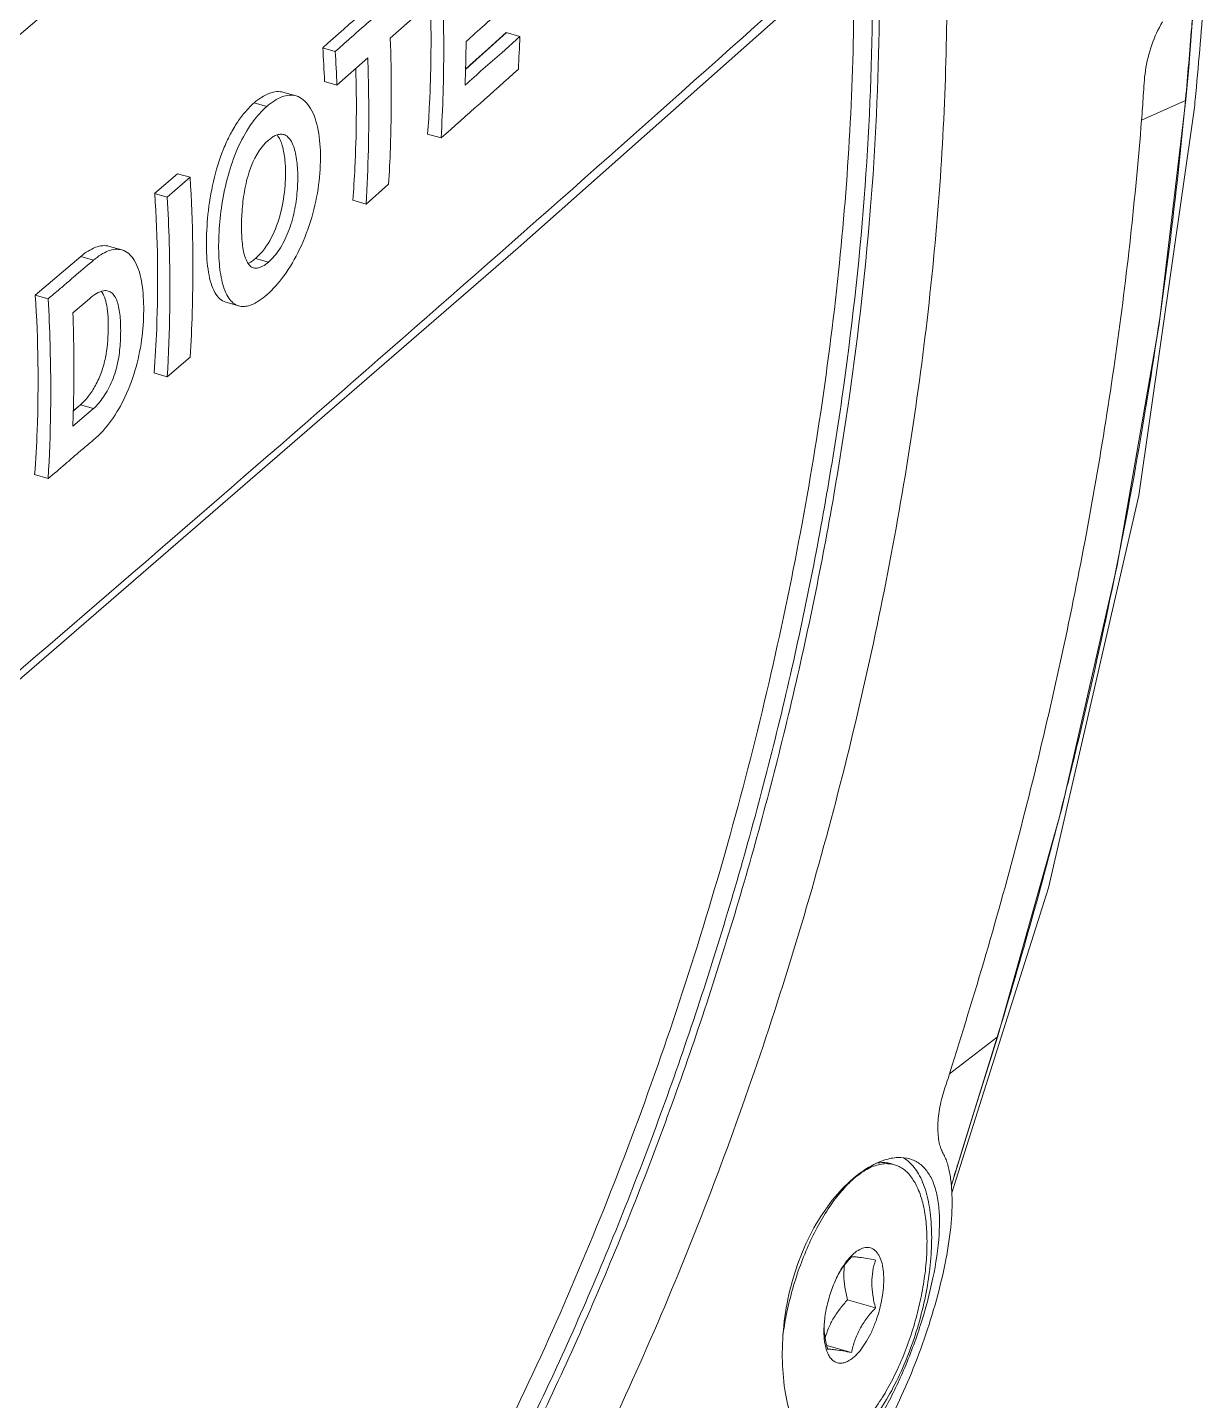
# Model space of a CAD drawing. Header units: millimetres. Extents: x 0 to 4009, y 0 to 2835.
# Drawn here: x 3252.57 to 3292.48, y 2195.16 to 2241.75 of the extents above; entities that cross this region are included whole.
import ezdxf

# ---------------------------------------------------------------- set-up
doc = ezdxf.new("R2010")
doc.units = ezdxf.units.MM
doc.layers.get('0').update_dxf_attribs({"lineweight": 13})

msp = doc.modelspace()

# ---------------------------------------------------------------- linework, layer by layer
for p, q in [((3269.216, 2234.277), (3287.76, 2250.725)), ((3265.922, 2242.307), (3264.881, 2241.389)), ((3267.917, 2240.763), (3268.822, 2241.577)), ((3268.666, 2240.891), (3269.279, 2241.445)), ((3268.816, 2241.579), (3269.279, 2241.445)), ((3262.584, 2241.065), (3263.015, 2240.94)), ((3264.116, 2240.716), (3263.07, 2239.798)), ((3267.443, 2240.338), (3267.917, 2240.763)), ((3267.437, 2240.34), (3267.585, 2240.472)), ((3291.973, 2240.39), (3291.878, 2239.31)), ((3262.645, 2239.921), (3263.07, 2239.798)), ((3261.69, 2239.427), (3261.269, 2239.549)), ((3291.868, 2239.312), (3291.864, 2239.274)), ((3291.878, 2239.31), (3291.864, 2239.274)), ((3260.26, 2239.193), (3260.69, 2239.069)), ((3291.864, 2239.274), (3290.373, 2238.605)), ((3266.143, 2238.136), (3266.607, 2238.002)), ((3256.884, 2236.121), (3257.663, 2236.79)), ((3257.314, 2235.997), (3258.092, 2236.666)), ((3257.663, 2236.79), (3258.092, 2236.666)), ((3256.884, 2236.121), (3257.314, 2235.997)), ((3264.827, 2236.431), (3264.062, 2235.758)), ((3263.607, 2235.889), (3264.062, 2235.758)), ((3255.776, 2234.201), (3255.352, 2234.324)), ((3252.83, 2232.671), (3254.376, 2233.98)), ((3254.376, 2233.98), (3254.811, 2233.854)), ((3260.054, 2233.739), (3260.131, 2233.778)), ((3260.312, 2233.916), (3260.748, 2233.79)), ((3252.83, 2232.672), (3253.271, 2232.544)), ((3254.671, 2232.546), (3254.11, 2232.069)), ((3259.3, 2232.431), (3259.739, 2232.304)), ((3258.092, 2230.566), (3257.314, 2229.897)), ((3256.863, 2230.027), (3257.314, 2229.897)), ((3254.11, 2228.224), (3254.81, 2228.82)), ((3254.123, 2228.74), (3254.368, 2228.947)), ((3254.129, 2228.738), (3254.373, 2228.945)), ((3254.81, 2228.82), (3254.368, 2228.947)), ((3252.81, 2226.578), (3253.271, 2226.444)), ((3287.216, 2212.56), (3283.939, 2202.206)), ((3285.477, 2207.493), (3283.859, 2206.248)), ((3285.477, 2207.493), (3284.313, 2203.731)), ((3285.483, 2207.488), (3285.477, 2207.493)), ((3284.313, 2203.731), (3284.198, 2203.36)), ((3284.314, 2203.731), (3284.199, 2203.359)), ((3281.989, 2203.159), (3281.859, 2203.196)), ((3283.99, 2202.693), (3284.001, 2202.73)), ((3280.612, 2200.146), (3280.518, 2200.058)), ((3281.346, 2198.302), (3280.4, 2198.575)), ((3280.534, 2196.787), (3279.691, 2197.03))]:
    msp.add_line(p, q)
for points in [[(3291.973, 2240.39), (3292.084, 2241.759), (3292.153, 2242.603)], [(3267.585, 2240.472), (3268.201, 2241.026), (3268.816, 2241.579)], [(3285.483, 2207.488), (3287.664, 2215.245), (3289.546, 2223.495), (3290.97, 2231.685), (3291.878, 2239.31)], [(3292.161, 2238.952), (3290.28, 2225.871), (3287.216, 2212.56)], [(3227.175, 2198.254), (3245.8, 2214.001), (3269.216, 2234.277)], [(3283.92, 2202.471), (3284.745, 2205.111), (3285.483, 2207.487)]]:
    msp.add_lwpolyline(points)
for centre, radius, start, end in [((2828.755, 2735.508), 657.79, 311.26428, 311.594824), ((3156.886, 2252.329), 135.935, 354.50183, 355.92819), ((3307.51, 2191.945), 66.178, 130.76898, 131.65875), ((3198.793, 2314.123), 97.367, 311.26908, 311.66682), ((3215.492, 2241.693), 51.963, 357.9004, 359.5391), ((3218.133, 2243.277), 51.179, 356.7016, 357.9489), ((3217.681, 2238.076), 45.008, 2.348, 3.8068), ((3209.013, 2237.795), 54.094, 2.1228, 3.3339), ((2726.12, 2848.431), 815.322, 311.522332, 311.768786), ((3152.837, 2252.698), 140, 354.36511, 354.51025), ((3126.152, 2256.488), 166.686, 345.80435, 346.49753), ((3124.602, 2256.883), 168.286, 342.93278, 345.80338), ((3061.716, 2272.696), 233.036, 342.52811, 342.72919), ((3281.728, 2202.255), 0.941, 73.9237, 82.0258), ((3283.153, 2199.708), 3.933, 125.5951, 127.4612), ((3282.649, 2199.424), 2.375, 171.7871, 180.0186), ((3282.874, 2198.003), 3.135, 147.8011, 149.3992), ((3282.863, 2197.727), 3.273, 143.6375, 145.2029), ((3282.802, 2197.508), 3.205, 177.996, 179.9756), ((3282.293, 2197.754), 2.696, 182.7691, 185.1945), ((3282.388, 2197.763), 2.791, 185.1885, 185.7299)]:
    msp.add_arc(centre, radius, start, end)
for points, knots in [([(3224.933, 2217.757), (3236.007, 2227.299), (3257.771, 2246.329), (3279.715, 2265.15), (3290.494, 2274.535)], [0, 0, 0, 0, 0.505642, 1, 1, 1, 1]), ([(3281.739, 2245.821), (3277.386, 2241.88), (3268.625, 2234.076), (3255.366, 2222.537), (3242.03, 2211.137), (3233.044, 2203.668), (3228.521, 2199.974)], [0, 0, 0, 0, 0.250755, 0.501046, 0.750609, 1, 1, 1, 1]), ([(3266.607, 2244.102), (3266.664, 2243.078), (3266.726, 2241.043), (3266.665, 2239.009), (3266.607, 2238.002)], [0, 0, 0, 0, 0.50419, 1, 1, 1, 1]), ([(3281.238, 2242.857), (3281.238, 2240.699), (3281.062, 2236.267), (3280.33, 2229.519), (3279.136, 2222.591), (3277.5, 2215.606), (3275.45, 2208.689), (3273.025, 2201.965), (3270.267, 2195.552), (3267.225, 2189.565), (3263.955, 2184.109), (3260.513, 2179.282), (3256.96, 2175.165), (3253.354, 2171.83), (3249.752, 2169.332), (3246.203, 2167.719), (3243.262, 2167.146), (3241.052, 2167.205), (3240.002, 2167.395), (3239.493, 2167.529)], [0, 0, 0, 0, 0.069479, 0.142599, 0.218345, 0.295649, 0.373382, 0.450412, 0.525621, 0.597945, 0.66641, 0.73017, 0.788559, 0.84115, 0.887857, 0.929064, 0.965806, 0.983089, 1, 1, 1, 1]), ([(3280.61, 2243.018), (3280.61, 2239.824), (3280.225, 2233.224), (3278.681, 2223.219), (3276.204, 2213.075), (3272.886, 2203.177), (3268.853, 2193.897), (3264.936, 2186.809), (3261.546, 2181.754), (3258.987, 2178.413), (3256.377, 2175.466), (3254.547, 2173.713), (3253.628, 2172.917)], [0, 0, 0, 0, 0.124565, 0.257342, 0.394358, 0.53135, 0.664065, 0.788519, 0.84657, 0.901337, 0.952555, 1, 1, 1, 1]), ([(3269.124, 2242.763), (3268.985, 2242.64), (3268.747, 2242.418), (3268.396, 2242.109), (3267.968, 2241.747), (3267.662, 2241.459), (3267.453, 2241.274)], [0, 0, 0, 0, 0.248573, 0.436771, 0.626338, 1, 1, 1, 1]), ([(3292.143, 2242.569), (3292.12, 2242.299), (3292.03, 2241.213), (3291.942, 2240.127), (3291.868, 2239.312)], [0, 0, 0, 0, 0.248748, 1, 1, 1, 1]), ([(3283.766, 2242.55), (3283.753, 2239.561), (3283.403, 2233.4), (3282.045, 2224.049), (3279.877, 2214.534), (3276.966, 2205.156), (3273.404, 2196.21), (3269.306, 2187.979), (3265.46, 2181.78), (3262.199, 2177.413), (3259.765, 2174.551), (3257.301, 2172.041), (3254.827, 2169.904), (3252.36, 2168.157), (3249.918, 2166.813), (3247.518, 2165.886), (3245.177, 2165.386), (3242.913, 2165.323), (3240.751, 2165.705), (3238.716, 2166.529), (3236.832, 2167.783), (3235.116, 2169.45), (3233.577, 2171.509), (3232.225, 2173.943), (3231.066, 2176.732), (3230.109, 2179.855), (3229.627, 2182.064), (3229.417, 2183.216)], [0, 0, 0, 0, 0.076465, 0.157645, 0.241524, 0.325929, 0.408671, 0.487642, 0.560938, 0.594967, 0.627031, 0.657019, 0.684869, 0.710582, 0.734236, 0.756007, 0.776187, 0.795201, 0.813591, 0.831977, 0.850979, 0.871144, 0.892894, 0.916525, 0.942214, 0.97004, 1, 1, 1, 1]), ([(3239.497, 2167.525), (3240.001, 2167.379), (3241.045, 2167.165), (3243.245, 2167.056), (3246.181, 2167.568), (3249.729, 2169.117), (3253.335, 2171.557), (3256.947, 2174.84), (3260.511, 2178.911), (3263.967, 2183.7), (3267.255, 2189.125), (3270.318, 2195.09), (3273.099, 2201.488), (3275.55, 2208.207), (3277.626, 2215.126), (3279.289, 2222.12), (3280.511, 2229.066), (3281.27, 2235.837), (3281.464, 2240.286), (3281.473, 2242.455)], [0, 0, 0, 0, 0.016924, 0.034174, 0.070738, 0.111676, 0.158085, 0.210392, 0.268537, 0.332113, 0.400462, 0.472745, 0.547989, 0.62513, 0.703046, 0.780599, 0.856652, 0.930128, 1, 1, 1, 1]), ([(3266.149, 2238.133), (3266.175, 2238.478), (3266.26, 2239.872), (3266.277, 2241.269), (3266.253, 2242.319)], [0, 0, 0, 0, 0.247744, 1, 1, 1, 1]), ([(3291.084, 2241.939), (3290.937, 2241.695), (3290.694, 2241.156), (3290.48, 2240.308), (3290.444, 2239.584), (3290.408, 2239.024), (3290.384, 2238.745), (3290.373, 2238.605)], [0, 0, 0, 0, 0.248091, 0.510881, 0.756438, 0.877556, 1, 1, 1, 1]), ([(3264.827, 2236.431), (3264.851, 2236.839), (3264.93, 2238.49), (3264.927, 2240.145), (3264.881, 2241.389)], [0, 0, 0, 0, 0.247437, 1, 1, 1, 1]), ([(3264.116, 2240.716), (3264.131, 2240.298), (3264.173, 2238.646), (3264.135, 2236.991), (3264.062, 2235.758)], [0, 0, 0, 0, 0.252644, 1, 1, 1, 1]), ([(3267.42, 2239.789), (3267.626, 2239.972), (3268.03, 2240.352), (3268.457, 2240.706), (3268.666, 2240.891)], [0, 0, 0, 0, 0.496588, 1, 1, 1, 1]), ([(3263.613, 2235.887), (3263.64, 2236.254), (3263.732, 2237.738), (3263.745, 2239.227), (3263.712, 2240.346)], [0, 0, 0, 0, 0.24752, 1, 1, 1, 1]), ([(3260.26, 2239.193), (3260.342, 2239.265), (3260.509, 2239.386), (3260.766, 2239.523), (3261.024, 2239.587), (3261.192, 2239.571), (3261.269, 2239.549)], [0, 0, 0, 0, 0.293748, 0.553876, 0.785256, 1, 1, 1, 1]), ([(3260.69, 2239.069), (3260.771, 2239.14), (3260.933, 2239.265), (3261.19, 2239.401), (3261.446, 2239.465), (3261.614, 2239.449), (3261.69, 2239.427)], [0, 0, 0, 0, 0.292459, 0.553329, 0.785384, 1, 1, 1, 1]), ([(3261.69, 2239.427), (3261.777, 2239.402), (3261.951, 2239.307), (3262.153, 2239.067), (3262.31, 2238.749), (3262.466, 2238.211), (3262.537, 2237.418), (3262.475, 2236.382), (3262.241, 2235.29), (3261.848, 2234.243), (3261.333, 2233.352), (3260.908, 2232.867), (3260.69, 2232.678)], [0, 0, 0, 0, 0.036181, 0.076758, 0.123625, 0.176926, 0.299952, 0.439496, 0.59094, 0.744517, 0.884671, 1, 1, 1, 1]), ([(3259.3, 2232.431), (3259.225, 2232.452), (3259.073, 2232.542), (3258.908, 2232.773), (3258.787, 2233.08), (3258.703, 2233.455), (3258.656, 2233.886), (3258.633, 2234.542), (3258.679, 2235.434), (3258.859, 2236.536), (3259.131, 2237.443), (3259.435, 2238.107), (3259.686, 2238.538), (3259.963, 2238.896), (3260.159, 2239.105), (3260.26, 2239.193)], [0, 0, 0, 0, 0.031981, 0.068907, 0.113345, 0.165522, 0.224742, 0.289714, 0.432497, 0.587172, 0.742908, 0.816223, 0.883994, 0.945376, 1, 1, 1, 1]), ([(3260.069, 2238.337), (3260.117, 2238.41), (3260.298, 2238.675), (3260.514, 2238.916), (3260.69, 2239.069)], [0, 0, 0, 0, 0.273019, 1, 1, 1, 1]), ([(3291.864, 2239.274), (3291.535, 2235.681), (3290.576, 2228.395), (3289.102, 2221.198), (3288.231, 2217.569)], [0, 0, 0, 0, 0.491613, 1, 1, 1, 1]), ([(3283.859, 2206.248), (3284.281, 2207.593), (3285.111, 2210.287), (3286.239, 2214.359), (3287.24, 2218.451), (3288.126, 2222.541), (3288.887, 2226.615), (3289.722, 2231.955), (3290.166, 2235.956), (3290.373, 2238.605)], [0, 0, 0, 0, 0.127839, 0.255688, 0.383167, 0.509819, 0.63523, 0.759006, 1, 1, 1, 1]), ([(3259.739, 2232.304), (3259.673, 2232.323), (3259.541, 2232.393), (3259.386, 2232.574), (3259.264, 2232.816), (3259.172, 2233.113), (3259.107, 2233.457), (3259.055, 2233.986), (3259.054, 2234.716), (3259.137, 2235.644), (3259.325, 2236.602), (3259.621, 2237.518), (3259.907, 2238.083), (3260.069, 2238.337)], [0, 0, 0, 0, 0.032028, 0.067734, 0.109433, 0.157675, 0.212215, 0.272372, 0.405678, 0.55201, 0.706397, 0.859728, 1, 1, 1, 1]), ([(3260.748, 2237.925), (3260.442, 2237.659), (3260.124, 2237.052), (3259.922, 2236.201), (3259.842, 2235.514), (3259.828, 2234.967), (3259.846, 2234.56), (3259.876, 2234.284), (3259.926, 2234.038), (3259.998, 2233.83), (3260.098, 2233.67), (3260.196, 2233.605), (3260.246, 2233.59)], [0, 0, 0, 0, 0.26012, 0.415289, 0.564398, 0.702508, 0.766639, 0.826381, 0.880515, 0.92763, 0.966868, 1, 1, 1, 1]), ([(3261.265, 2238.118), (3261.226, 2238.129), (3261.139, 2238.136), (3261.007, 2238.1), (3260.874, 2238.027), (3260.79, 2237.961), (3260.748, 2237.925)], [0, 0, 0, 0, 0.212059, 0.443651, 0.705937, 1, 1, 1, 1]), ([(3260.748, 2233.79), (3260.887, 2233.91), (3261.154, 2234.23), (3261.444, 2234.82), (3261.638, 2235.496), (3261.735, 2236.177), (3261.75, 2236.724), (3261.725, 2237.131), (3261.686, 2237.408), (3261.626, 2237.658), (3261.541, 2237.87), (3261.426, 2238.035), (3261.319, 2238.102), (3261.265, 2238.118)], [0, 0, 0, 0, 0.116579, 0.260944, 0.414322, 0.561051, 0.69694, 0.760365, 0.819871, 0.87454, 0.923029, 0.964393, 1, 1, 1, 1]), ([(3261.306, 2237.251), (3261.29, 2237.416), (3261.242, 2237.712), (3261.127, 2238.001), (3261.041, 2238.104)], [0, 0, 0, 0, 0.552132, 1, 1, 1, 1]), ([(3260.312, 2233.916), (3260.753, 2234.3), (3261.151, 2235.191), (3261.332, 2236.358), (3261.335, 2236.967), (3261.306, 2237.251)], [0, 0, 0, 0, 0.492247, 0.75978, 1, 1, 1, 1]), ([(3258.092, 2230.566), (3258.122, 2231.067), (3258.214, 2233.099), (3258.182, 2235.137), (3258.092, 2236.666)], [0, 0, 0, 0, 0.246835, 1, 1, 1, 1]), ([(3256.869, 2230.025), (3256.907, 2230.524), (3257.024, 2232.554), (3256.992, 2234.591), (3256.89, 2236.12)], [0, 0, 0, 0, 0.246419, 1, 1, 1, 1]), ([(3257.314, 2235.997), (3257.344, 2235.482), (3257.434, 2233.45), (3257.406, 2231.413), (3257.314, 2229.897)], [0, 0, 0, 0, 0.253267, 1, 1, 1, 1]), ([(3254.376, 2233.98), (3254.455, 2234.048), (3254.617, 2234.163), (3254.866, 2234.297), (3255.115, 2234.36), (3255.278, 2234.345), (3255.352, 2234.324)], [0, 0, 0, 0, 0.292784, 0.553398, 0.78544, 1, 1, 1, 1]), ([(3254.811, 2233.854), (3254.89, 2233.921), (3255.047, 2234.04), (3255.294, 2234.173), (3255.541, 2234.236), (3255.703, 2234.222), (3255.776, 2234.201)], [0, 0, 0, 0, 0.291534, 0.553141, 0.785652, 1, 1, 1, 1]), ([(3255.776, 2234.201), (3255.859, 2234.177), (3256.027, 2234.084), (3256.214, 2233.843), (3256.352, 2233.525), (3256.446, 2233.146), (3256.5, 2232.719), (3256.526, 2232.092), (3256.48, 2231.252), (3256.281, 2230.217), (3255.831, 2228.974), (3255.269, 2228.144), (3254.811, 2227.754)], [0, 0, 0, 0, 0.036373, 0.077707, 0.12606, 0.181116, 0.241647, 0.306305, 0.444818, 0.594256, 0.747252, 1, 1, 1, 1]), ([(3253.271, 2232.544), (3253.4, 2232.654), (3253.627, 2232.842), (3253.947, 2233.116), (3254.326, 2233.449), (3254.618, 2233.69), (3254.811, 2233.854)], [0, 0, 0, 0, 0.250924, 0.437952, 0.624156, 1, 1, 1, 1]), ([(3260.131, 2233.778), (3260.146, 2233.787), (3260.21, 2233.828), (3260.268, 2233.877), (3260.312, 2233.916)], [0, 0, 0, 0, 0.233283, 1, 1, 1, 1]), ([(3260.246, 2233.59), (3260.283, 2233.58), (3260.39, 2233.574), (3260.568, 2233.646), (3260.686, 2233.736), (3260.748, 2233.79)], [0, 0, 0, 0, 0.20417, 0.560658, 1, 1, 1, 1]), ([(3255.306, 2232.808), (3255.258, 2232.822), (3255.118, 2232.829), (3254.896, 2232.727), (3254.748, 2232.612), (3254.671, 2232.546)], [0, 0, 0, 0, 0.20936, 0.571208, 1, 1, 1, 1]), ([(3254.81, 2228.82), (3254.872, 2228.872), (3254.991, 2228.998), (3255.219, 2229.302), (3255.469, 2229.764), (3255.653, 2230.382), (3255.728, 2231.008), (3255.738, 2231.509), (3255.721, 2231.887), (3255.691, 2232.149), (3255.641, 2232.385), (3255.566, 2232.585), (3255.457, 2232.737), (3255.356, 2232.794), (3255.306, 2232.808)], [0, 0, 0, 0, 0.05556, 0.118507, 0.261003, 0.413688, 0.558512, 0.693498, 0.757651, 0.818395, 0.874233, 0.923284, 0.964371, 1, 1, 1, 1]), ([(3255.073, 2232.801), (3255.124, 2232.741), (3255.202, 2232.582), (3255.243, 2232.413), (3255.26, 2232.321)], [0, 0, 0, 0, 0.455633, 1, 1, 1, 1]), ([(3252.815, 2226.575), (3252.852, 2227.075), (3252.966, 2229.105), (3252.934, 2231.142), (3252.836, 2232.67)], [0, 0, 0, 0, 0.246528, 1, 1, 1, 1]), ([(3253.271, 2232.544), (3253.301, 2232.03), (3253.388, 2229.998), (3253.362, 2227.961), (3253.271, 2226.444)], [0, 0, 0, 0, 0.253204, 1, 1, 1, 1]), ([(3255.26, 2232.321), (3255.284, 2232.188), (3255.311, 2231.908), (3255.318, 2231.315), (3255.266, 2230.685), (3255.095, 2230.057), (3254.894, 2229.614), (3254.654, 2229.24), (3254.47, 2229.028), (3254.373, 2228.945)], [0, 0, 0, 0, 0.111971, 0.232365, 0.492114, 0.63235, 0.769711, 0.89412, 1, 1, 1, 1]), ([(3260.69, 2232.678), (3260.609, 2232.608), (3260.467, 2232.497), (3260.257, 2232.374), (3260.076, 2232.303), (3259.902, 2232.275), (3259.79, 2232.289), (3259.739, 2232.304)], [0, 0, 0, 0, 0.303603, 0.506356, 0.687386, 0.849613, 1, 1, 1, 1]), ([(3254.11, 2228.224), (3254.122, 2228.542), (3254.158, 2229.823), (3254.146, 2231.106), (3254.11, 2232.069)], [0, 0, 0, 0, 0.248023, 1, 1, 1, 1]), ([(3254.811, 2227.754), (3254.682, 2227.644), (3254.455, 2227.456), (3254.136, 2227.183), (3253.756, 2226.849), (3253.464, 2226.608), (3253.271, 2226.444)], [0, 0, 0, 0, 0.250875, 0.437988, 0.624175, 1, 1, 1, 1]), ([(3283.859, 2206.248), (3283.792, 2206.035), (3283.68, 2205.719), (3283.562, 2205.289), (3283.484, 2204.871), (3283.453, 2204.467), (3283.473, 2204.094), (3283.513, 2203.86), (3283.58, 2203.664), (3283.665, 2203.497), (3283.744, 2203.332), (3283.805, 2203.15), (3283.851, 2202.951), (3283.902, 2202.662), (3283.925, 2202.438), (3283.934, 2202.285)], [0, 0, 0, 0, 0.164081, 0.246205, 0.326801, 0.476304, 0.542428, 0.600538, 0.650049, 0.694096, 0.737735, 0.784428, 0.834822, 0.887704, 1, 1, 1, 1]), ([(3280.612, 2194.088), (3280.753, 2194.21), (3281.03, 2194.494), (3281.411, 2194.99), (3281.772, 2195.571), (3282.105, 2196.223), (3282.4, 2196.928), (3282.651, 2197.67), (3282.851, 2198.43), (3282.996, 2199.189), (3283.081, 2199.928), (3283.104, 2200.627), (3283.066, 2201.271), (3282.967, 2201.844), (3282.809, 2202.332), (3282.623, 2202.671), (3282.446, 2202.882), (3282.305, 2203.006), (3282.153, 2203.1), (3282.044, 2203.143), (3281.989, 2203.159)], [0, 0, 0, 0, 0.055389, 0.117513, 0.185555, 0.258364, 0.334558, 0.412611, 0.49092, 0.567871, 0.641906, 0.711591, 0.77569, 0.833268, 0.883821, 0.927483, 0.94707, 0.965448, 0.982953, 1, 1, 1, 1]), ([(3281.859, 2203.187), (3281.792, 2203.196), (3281.651, 2203.201), (3281.437, 2203.165), (3281.216, 2203.089), (3281.072, 2203.015), (3281, 2202.972), (3280.943, 2202.938), (3280.888, 2202.902), (3280.833, 2202.865)], [0, 0, 0, 0, 0.225604, 0.463861, 0.720594, 1, 1, 1, 1.22038, 1.22038, 1.22038, 1.22038]), ([(3280.864, 2202.906), (3280.912, 2202.941), (3281.1, 2203.069), (3281.301, 2203.178), (3281.455, 2203.244)], [0, 0, 0, 0, 0.264247, 1, 1, 1, 1]), ([(3282.505, 2203.359), (3282.625, 2203.324), (3282.861, 2203.208), (3283.142, 2202.909), (3283.344, 2202.505), (3283.471, 2202.007), (3283.526, 2201.425), (3283.507, 2200.514), (3283.313, 2199.262), (3282.898, 2197.723), (3282.344, 2196.224), (3281.792, 2195.078), (3281.308, 2194.303), (3281.057, 2193.974), (3280.929, 2193.829)], [0, 0, 0, 0, 0.035825, 0.073322, 0.115472, 0.164056, 0.219719, 0.282299, 0.424699, 0.581264, 0.738389, 0.881792, 0.944617, 1, 1, 1, 1]), ([(3281.389, 2203.215), (3281.39, 2203.215), (3281.391, 2203.215), (3281.391, 2203.215), (3281.411, 2203.218), (3281.432, 2203.221), (3281.452, 2203.224), (3281.521, 2203.233), (3281.659, 2203.239), (3281.795, 2203.215), (3281.859, 2203.196)], [-0.154935, -0.154935, -0.154935, -0.154935, -0.148227, -0.148227, -0.148227, 0, 0, 0, 0.508976, 1, 1, 1, 1]), ([(3281.455, 2203.244), (3281.472, 2203.251), (3281.541, 2203.28), (3281.612, 2203.305), (3281.665, 2203.322)], [0, 0, 0, 0, 0.255825, 1, 1, 1, 1]), ([(3281.665, 2203.322), (3281.808, 2203.367), (3282.089, 2203.424), (3282.377, 2203.396), (3282.505, 2203.359)], [0, 0, 0, 0, 0.528802, 1, 1, 1, 1]), ([(3282.28, 2203.398), (3282.297, 2203.388), (3282.366, 2203.348), (3282.431, 2203.299), (3282.477, 2203.26)], [0, 0, 0, 0, 0.245058, 1, 1, 1, 1]), ([(3282.477, 2203.26), (3282.609, 2203.145), (3282.848, 2202.831), (3283.083, 2202.237), (3283.225, 2201.504), (3283.253, 2200.971), (3283.253, 2200.686)], [0, 0, 0, 0, 0.190925, 0.419827, 0.690627, 1, 1, 1, 1]), ([(3280.761, 2202.83), (3280.504, 2202.633), (3280.006, 2202.151), (3279.13, 2200.934), (3278.374, 2199.068), (3278.129, 2197.071), (3278.241, 2195.564), (3278.391, 2194.881), (3278.491, 2194.571)], [0, 0, 0, 0, 0.107691, 0.229211, 0.497508, 0.768198, 0.891549, 1, 1, 1, 1]), ([(3280.833, 2202.865), (3280.757, 2202.809), (3280.683, 2202.75), (3280.612, 2202.689), (3280.463, 2202.56), (3280.17, 2202.257), (3279.77, 2201.726), (3279.394, 2201.103), (3279.05, 2200.405), (3278.75, 2199.651), (3278.501, 2198.862), (3278.318, 2198.095), (3278.235, 2197.591), (3278.205, 2197.359)], [-0.046597, -0.046597, -0.046597, -0.046597, 0, 0, 0, 0.097576, 0.207546, 0.328262, 0.457406, 0.592222, 0.729686, 0.866652, 0.98225, 0.98225, 0.98225, 0.98225]), ([(3283.934, 2202.285), (3283.958, 2201.919), (3283.933, 2201.129), (3283.672, 2199.43), (3283.172, 2197.672), (3282.522, 2195.95), (3281.982, 2194.764), (3281.419, 2193.748), (3280.995, 2193.161), (3280.775, 2192.917)], [0, 0, 0, 0, 0.109495, 0.234954, 0.513089, 0.653187, 0.784771, 0.90191, 1, 1, 1, 1]), ([(3283.253, 2200.686), (3283.253, 2200.063), (3283.108, 2198.774), (3282.589, 2196.92), (3281.925, 2195.479), (3281.279, 2194.511), (3280.93, 2194.109), (3280.751, 2193.937)], [0, 0, 0, 0, 0.254419, 0.525917, 0.783497, 0.898286, 1, 1, 1, 1]), ([(3281.627, 2199.267), (3281.627, 2199.376), (3281.616, 2199.581), (3281.562, 2199.861), (3281.483, 2200.059), (3281.4, 2200.182), (3281.333, 2200.254), (3281.258, 2200.307), (3281.176, 2200.341), (3281.089, 2200.356), (3280.997, 2200.351), (3280.903, 2200.327), (3280.767, 2200.268), (3280.672, 2200.199), (3280.612, 2200.146)], [0, 0, 0, 0, 0.176286, 0.330449, 0.460858, 0.517768, 0.569981, 0.618683, 0.665488, 0.712273, 0.760915, 0.81303, 0.86984, 1, 1, 1, 1]), ([(3280.518, 2200.058), (3280.464, 2200.002), (3280.359, 2199.879), (3280.267, 2199.745), (3280.221, 2199.673)], [0, 0, 0, 0, 0.475902, 1, 1, 1, 1]), ([(3280.534, 2200.035), (3280.507, 2200.005), (3280.4, 2199.887), (3280.299, 2199.764), (3280.228, 2199.667)], [0, 0, 0, 0, 0.251913, 1, 1, 1, 1]), ([(3281.346, 2199.926), (3281.249, 2199.944), (3281.072, 2199.977), (3280.838, 2200.015), (3280.665, 2200.035), (3280.571, 2200.037), (3280.534, 2200.035)], [0, 0, 0, 0, 0.362375, 0.657213, 0.867114, 1, 1, 1, 1]), ([(3281.346, 2199.926), (3281.308, 2199.803), (3281.243, 2199.547), (3281.221, 2199.284), (3281.221, 2199.15)], [0, 0, 0, 0, 0.489925, 1, 1, 1, 1]), ([(3280.176, 2199.598), (3280.09, 2199.454), (3279.937, 2199.143), (3279.761, 2198.647), (3279.643, 2198.135), (3279.605, 2197.789), (3279.599, 2197.62)], [0, 0, 0, 0, 0.242183, 0.499273, 0.75672, 1, 1, 1, 1]), ([(3280.275, 2199.423), (3280.275, 2199.283), (3280.3, 2198.996), (3280.363, 2198.716), (3280.4, 2198.575)], [0, 0, 0, 0, 0.490548, 1, 1, 1, 1]), ([(3280.612, 2196.631), (3280.684, 2196.693), (3280.824, 2196.842), (3281.011, 2197.107), (3281.184, 2197.42), (3281.336, 2197.769), (3281.461, 2198.141), (3281.554, 2198.523), (3281.612, 2198.899), (3281.627, 2199.147), (3281.627, 2199.267)], [0, 0, 0, 0, 0.09859, 0.211371, 0.335842, 0.468575, 0.605586, 0.742619, 0.875421, 1, 1, 1, 1]), ([(3281.221, 2199.15), (3281.221, 2199.01), (3281.246, 2198.723), (3281.309, 2198.443), (3281.346, 2198.302)], [0, 0, 0, 0, 0.49054, 1, 1, 1, 1]), ([(3280.4, 2198.575), (3280.311, 2198.478), (3280.14, 2198.281), (3279.92, 2197.962), (3279.75, 2197.625), (3279.671, 2197.389), (3279.639, 2197.272)], [0, 0, 0, 0, 0.259382, 0.513344, 0.760181, 1, 1, 1, 1]), ([(3280.534, 2196.787), (3280.563, 2196.923), (3280.616, 2197.126), (3280.718, 2197.388), (3280.845, 2197.65), (3281.048, 2197.963), (3281.243, 2198.191), (3281.346, 2198.302)], [0, 0, 0, 0, 0.238591, 0.360572, 0.484671, 0.738997, 1, 1, 1, 1]), ([(3279.597, 2197.51), (3279.597, 2197.395), (3279.609, 2197.181), (3279.652, 2196.971), (3279.683, 2196.877)], [0, 0, 0, 0, 0.535787, 1, 1, 1, 1]), ([(3279.722, 2196.896), (3279.709, 2196.945), (3279.661, 2197.139), (3279.625, 2197.336), (3279.61, 2197.484)], [0, 0, 0, 0, 0.254105, 1, 1, 1, 1]), ([(3279.722, 2196.896), (3279.759, 2196.899), (3279.853, 2196.896), (3280.026, 2196.876), (3280.26, 2196.838), (3280.437, 2196.806), (3280.534, 2196.787)], [0, 0, 0, 0, 0.132885, 0.342787, 0.637625, 1, 1, 1, 1]), ([(3279.683, 2196.877), (3279.701, 2196.82), (3279.743, 2196.716), (3279.829, 2196.582), (3279.933, 2196.485), (3280.055, 2196.429), (3280.189, 2196.417), (3280.33, 2196.449), (3280.475, 2196.522), (3280.566, 2196.591), (3280.612, 2196.631)], [0, 0, 0, 0, 0.147639, 0.276665, 0.390709, 0.496421, 0.602751, 0.718439, 0.849813, 1, 1, 1, 1])]:
    msp.add_open_spline(points, degree=3, knots=knots)

doc.saveas('drawing.dxf')
